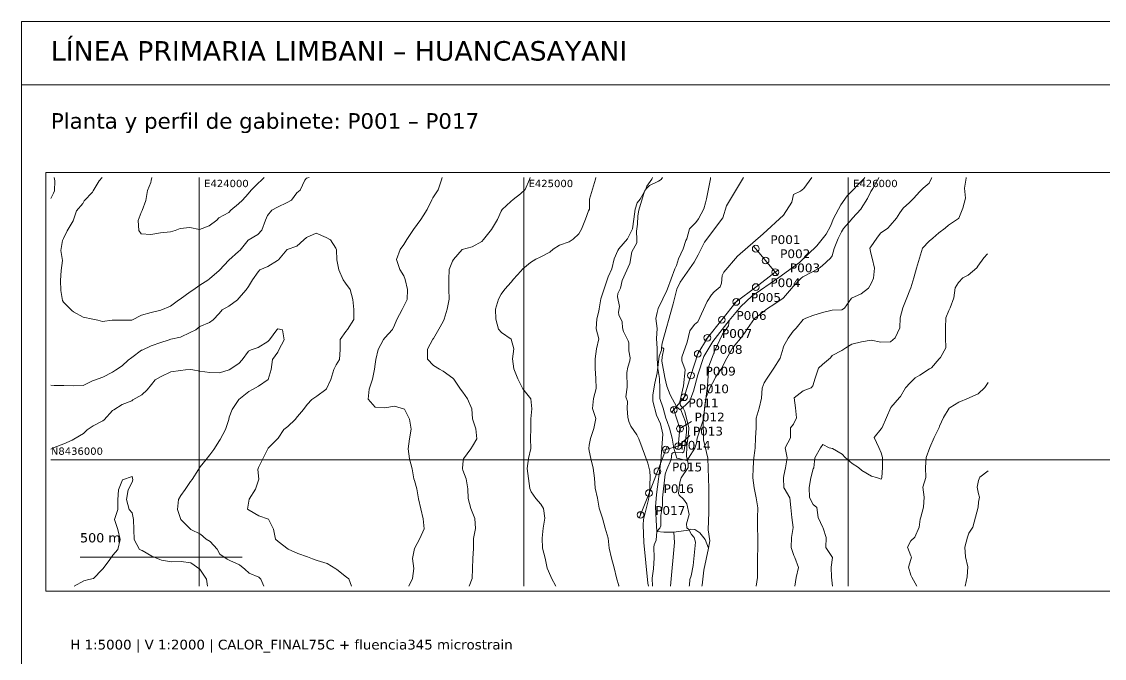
# Paper-space layout 'LP-05' of a CAD drawing. Header units: metres, sheet in millimetres. Extents: x 10 to 410, y 10 to 287.
# Drawn here: x 10 to 232.4, y 156.2 to 287 of the extents above; entities that cross this region are included whole.
import ezdxf

# ---------------------------------------------------------------- set-up
doc = ezdxf.new("R2010")
doc.units = ezdxf.units.M
for name, color, linetype, lineweight, true_color in [('AGUA', 7, 'Continuous', 13, 0x5ba3c5), ('ALERTA', 7, 'Continuous', 13, 0xc56b20), ('EJE', 7, 'Continuous', 18, 0x087f8c), ('GRILLA', 7, 'Continuous', 13, 0xd2dce3), ('MARCO', 7, 'Continuous', 13, 0x163b55), ('POSTES', 7, 'Continuous', 13, 0x244c65), ('RETENIDA', 7, 'Continuous', 13, 0xa77738), ('TERRENO', 7, 'Continuous', 13, 0x777777), ('TEXTO', 7, 'Continuous', 13, 0x163b55), ('VIA', 7, 'Continuous', 13, 0xa7a7a7)]:
    doc.layers.add(name, color=color, linetype=linetype, lineweight=lineweight, true_color=true_color)
doc.styles.add('LP-TEXTO', font='DejaVuSans.ttf')

psp = doc.layouts.new('LP-05')

# ---------------------------------------------------------------- linework, layer by layer
at = {"layer": 'AGUA'}
psp.add_lwpolyline([(147.12, 171), (147.22, 171.23), (147.27, 172.38), (147.56, 173.11), (147.96, 175.26), (148.45, 180.03), (148.2, 180.98), (147.6, 181.62), (147.06, 182.66), (146.65, 183.01), (146.62, 183.8), (147.16, 185.7), (146.63, 187.93), (145.95, 188.87), (145.1, 189.69), (144.98, 190.05), (145.23, 192.35), (145.48, 193.27), (146.92, 195.41), (146.95, 196.19), (146.58, 197.75), (146.69, 199.74), (147.03, 202.35), (147.05, 203.54), (146.25, 206.89), (145.93, 207.6), (145.39, 208.12), (145.2, 208.85), (145.96, 212.2), (146.3, 215.45), (145.66, 217.29), (145.63, 218.03), (146.76, 221.14), (147.3, 223.49), (148.26, 224.75), (148.91, 225.29), (150.83, 229.48), (151.71, 230.86), (152.25, 231.48), (153.52, 232.52), (153.79, 233.29), (153.94, 234.82), (154.29, 235.55), (157.06, 238.78), (162.37, 243.4), (166.53, 247.25), (168.26, 249.94), (168.6, 251.47), (170.03, 252.2), (170.68, 252.71), (172.34, 255)], dxfattribs=at)
at = {"layer": 'ALERTA'}
for centre in [(160.82, 240.34), (156.81, 229.42), (148.91, 218.75), (147.51, 214.29), (146.11, 209.83), (144.89, 199.77)]:
    psp.add_circle(centre, 0.7, dxfattribs=at)
at = {"layer": 'EJE'}
psp.add_lwpolyline([(160.82, 240.34), (162.83, 237.92), (164.84, 235.51), (160.83, 232.46), (156.81, 229.42), (153.85, 225.73), (150.88, 222.03), (148.91, 218.75), (147.51, 214.29), (146.11, 209.83), (143.99, 207.24), (145.25, 203.37), (144.89, 199.77), (142.35, 199.06), (140.62, 194.59), (138.89, 190.13), (137.16, 185.66)], dxfattribs=at)
at = {"layer": 'GRILLA'}
psp.add_lwpolyline([(15, 170), (287, 170), (287, 256), (15, 256)], close=True, dxfattribs=at)
for points in [[(46.49, 171), (46.49, 255)], [(113.15, 171), (113.15, 255)], [(179.82, 171), (179.82, 255)], [(145.25, 203.37), (147.65, 204.86)], [(144.89, 199.77), (147.29, 201.96)], [(16, 197), (286, 197)]]:
    psp.add_lwpolyline(points, dxfattribs=at)
at = {"layer": 'MARCO'}
psp.add_lwpolyline([(10, 10), (410, 10), (410, 287), (10, 287)], close=True, dxfattribs=at)
psp.add_lwpolyline([(10, 274), (410, 274)], dxfattribs=at)
at = {"layer": 'POSTES'}
for centre in [(162.83, 237.92), (164.84, 235.51), (160.83, 232.46), (153.85, 225.73), (150.88, 222.03), (143.99, 207.24), (145.25, 203.37), (142.35, 199.06), (140.62, 194.59), (138.89, 190.13), (137.16, 185.66)]:
    psp.add_circle(centre, 0.7, dxfattribs=at)
at = {"layer": 'RETENIDA'}
for points in [[(160.82, 240.34), (160.37, 240.88)], [(164.84, 235.51), (165.5, 236.01)], [(164.84, 235.51), (165.37, 234.87)], [(156.81, 229.42), (156.15, 228.92)], [(156.81, 229.42), (157.33, 230.06)], [(150.88, 222.03), (151.31, 222.74)], [(150.88, 222.03), (150.36, 221.39)], [(148.91, 218.75), (148.55, 218.14)], [(148.91, 218.75), (149.12, 219.42)], [(147.51, 214.29), (147.3, 213.61)], [(147.51, 214.29), (147.72, 214.96)], [(146.11, 209.83), (145.89, 209.15)], [(146.11, 209.83), (146.55, 210.38)], [(143.99, 207.24), (143.54, 206.69)], [(143.99, 207.24), (143.77, 207.91)], [(145.25, 203.37), (145.32, 204.08)], [(145.25, 203.37), (145.47, 202.7)], [(142.35, 199.06), (141.67, 198.87)], [(142.35, 199.06), (142.6, 199.72)], [(144.89, 199.77), (144.82, 199.07)], [(144.89, 199.77), (145.57, 199.96)], [(137.16, 185.66), (136.9, 185)], [(137.16, 185.66), (137.1, 186.37)]]:
    psp.add_lwpolyline(points, dxfattribs=at)
at = {"layer": 'TERRENO'}
for points in [[(16.7, 255), (16.8, 254.28), (16.75, 252.24), (16.55, 251.76), (16, 250.64)], [(26.55, 255), (26.53, 254.97), (25.91, 254.31), (24.7, 252.26), (24.54, 251.97), (22.83, 250.21), (22.55, 249.62), (21.3, 248.15), (20.56, 246.1), (19.37, 244.05), (18.57, 242.41), (18.41, 242), (18.08, 239.95), (18.36, 237.9), (18.09, 235.85), (17.98, 233.81), (18.03, 231.76), (18.39, 229.71), (18.61, 229.37), (20.28, 227.67), (20.62, 227.38), (22.62, 226.31), (24.62, 225.89), (25.62, 225.64), (26.62, 225.41), (28.62, 225.64), (30.62, 225.65), (32.61, 225.66), (34.61, 226.69), (36.61, 227.26), (38.6, 227.72), (40.6, 228.52), (42.2, 229.78), (42.6, 230.01), (44.59, 231.48), (45.2, 231.84), (46.58, 232.87), (48.22, 233.9), (48.58, 234.13), (50.57, 235.85), (50.64, 235.95), (52.57, 238.01), (54.56, 239.79), (54.87, 240.06), (56.55, 242.11), (58.55, 243.27), (59.35, 244.17), (60.11, 246.22), (60.53, 247.2), (61.41, 248.27), (62.53, 248.89), (64.52, 249.82), (65.42, 250.33), (66.51, 251.84), (67.24, 252.39), (68.17, 254.44), (68.5, 254.82), (69.05, 255)], [(36.73, 255), (36.64, 254.34), (36.53, 253.93), (35.87, 252.29), (35.54, 250.24), (34.75, 248.19), (34.55, 247.78), (33.94, 246.14), (34.06, 244.1), (34.56, 243.41), (36.56, 243.25), (38.56, 243.6), (40.56, 243.8), (41.55, 244.12), (42.55, 244.49), (44.55, 244.71), (46.55, 244.27), (48.55, 245.03), (50.07, 246.19), (50.54, 246.71), (52.54, 247.82), (52.96, 248.25), (54.53, 249.59), (55.37, 250.3), (56.52, 251.63), (57.15, 252.36), (58.51, 253.76), (59.26, 254.41), (59.8, 255)], [(96.4, 255), (96.29, 254.52), (95.56, 252.47), (94.5, 250.83), (94.25, 250.42), (93.28, 248.37), (92.51, 247.09), (92.02, 246.32), (90.52, 244.26), (89.12, 242.21), (88.53, 241.19), (87.77, 240.16), (87.04, 238.11), (87.67, 236.06), (88.55, 234.76), (88.78, 234.02), (89.27, 231.97), (89.18, 229.92), (88.57, 228.66), (88.17, 227.87), (87.11, 225.82), (86.58, 224.65), (86.16, 223.77), (84.59, 222.03), (84.34, 221.72), (83.24, 219.66), (82.76, 217.61), (82.61, 216.59), (82.46, 215.57), (82.05, 213.52), (81.43, 211.47), (81.18, 209.42), (82.64, 207.78), (84.64, 207.65), (86.63, 207.97), (88.63, 207.39), (89.69, 205.35), (90.02, 203.3), (89.71, 201.25), (89.41, 199.2), (89.66, 197.15), (90.24, 195.11), (90.56, 193.06), (90.68, 192.72), (91.21, 191.01), (91.51, 188.97), (91.98, 186.92), (92.52, 184.87), (92.7, 182.82), (91.79, 180.77), (90.72, 178.72), (90.32, 176.67), (90.55, 174.62), (90.28, 172.58), (89.58, 171)], [(114.48, 255), (114.48, 254.99), (114.34, 254.58), (113.48, 252.53), (112.49, 251.59), (110.99, 250.47), (110.49, 250.06), (108.72, 248.41), (108.5, 248.07), (107.74, 246.36), (106.51, 244.31), (104.89, 242.26), (104.52, 241.85), (102.53, 240.72), (100.53, 240.2), (98.74, 238.14), (98.54, 237.8), (97.83, 236.09), (97.75, 234.04), (97.77, 232), (97.81, 229.95), (97.41, 227.9), (96.83, 225.85), (96.58, 225.37), (95.68, 223.8), (94.59, 221.87), (94.48, 221.75), (93.39, 219.69), (93.4, 217.65), (94.6, 216.33), (95.85, 215.61), (96.61, 215.2), (98.61, 213.75), (98.79, 213.57), (100.17, 211.52), (100.62, 210.89), (101.57, 209.48), (102.51, 207.43), (102.63, 205.38), (103.34, 203.34), (103.54, 201.29), (102.65, 199.75), (102.3, 199.24), (100.78, 197.19), (100.66, 196.16), (100.56, 195.14), (100.66, 194.84), (101.33, 193.09), (101.67, 191.04), (101.73, 189), (102.26, 186.95), (102.69, 185.93), (103.09, 184.9), (103.25, 182.86), (102.81, 180.81), (102.82, 178.76), (102.72, 176.71), (102.6, 174.66), (102.53, 172.61), (101.95, 171)], [(127.96, 255), (127.87, 254.62), (127.25, 252.57), (126.66, 250.52), (126.67, 248.47), (126.49, 248.13), (125.83, 246.42), (125.03, 244.37), (124.5, 243.43), (123.31, 242.31), (122.51, 241.76), (120.51, 241.04), (119.18, 240.25), (118.52, 239.65), (116.52, 238.58), (115.67, 238.19), (114.53, 237.51), (112.93, 236.14), (112.53, 235.76), (111.04, 234.08), (110.54, 233.47), (109.27, 232.03), (108.55, 231), (107.94, 229.98), (107.36, 227.93), (107.39, 225.88), (107.98, 223.83), (108.57, 223.15), (110.58, 221.79), (111.14, 219.75), (110.86, 217.7), (111.13, 215.65), (111.93, 213.6), (112.6, 212.24), (112.97, 211.56), (114.61, 209.52), (114.83, 207.47), (114.62, 205.42), (114.63, 203.37), (114.53, 201.32), (114.64, 199.27), (114.15, 197.23), (113.85, 195.18), (114.13, 193.13), (114.38, 191.08), (114.67, 190.4), (115.67, 189.04), (116.67, 187.87), (117.22, 186.99), (117.48, 184.95), (117.16, 182.9), (116.93, 180.85), (117.03, 178.8), (117.54, 176.75), (117.94, 174.71), (118.72, 173), (118.87, 172.66), (119.77, 171)], [(139.63, 255), (139.46, 254.65), (138.47, 253.18), (138.26, 252.6), (137.1, 250.55), (136.48, 249.76), (136.04, 248.5), (135.77, 246.45), (135.49, 244.4), (134.5, 242.35), (132.69, 240.29), (132.51, 240), (131.72, 238.24), (131.22, 236.19), (130.53, 234.55), (130.35, 234.14), (129.65, 232.09), (128.99, 230.04), (128.64, 227.99), (128.55, 227.48), (128.15, 225.94), (128.03, 223.89), (128.57, 221.85), (128.07, 219.8), (127.85, 217.75), (127.86, 215.7), (127.99, 213.65), (128.06, 211.6), (127.5, 209.55), (127.3, 207.51), (127.95, 205.46), (127.53, 203.41), (126.86, 201.36), (126.63, 199.99), (126.54, 199.31), (126.63, 198.8), (126.96, 197.26), (127.41, 195.22), (127.72, 193.17), (127.86, 191.12), (128.29, 189.07), (128.67, 187.03), (129.34, 184.98), (129.88, 182.93), (130.53, 180.89), (130.69, 178.84), (131.17, 176.79), (131.75, 174.75), (132.24, 172.7), (132.71, 171.06), (132.73, 171)], [(151.53, 255), (151.5, 254.69), (151.13, 252.64), (150.7, 250.59), (150.47, 249.77), (150.14, 248.54), (149.05, 246.49), (148.48, 245.74), (147.21, 244.43), (146.64, 242.38), (146.49, 242.04), (145.91, 240.33), (144.98, 238.28), (144.51, 236.91), (144.21, 236.23), (143.44, 234.18), (142.68, 232.13), (142.53, 231.79), (141.76, 230.08), (140.77, 228.03), (140.54, 227.21), (140.29, 225.98), (140.55, 223.93), (140.43, 221.88), (140.56, 219.83), (140.57, 217.79), (140.69, 215.74), (141.04, 213.69), (141.09, 211.64), (141.14, 209.59), (141.8, 207.55), (142.35, 205.5), (142.61, 204.82), (143.11, 203.46), (143.62, 201.41), (143.96, 199.36), (144.63, 197.32), (146.63, 196.81), (147.03, 197.32), (148.29, 199.37), (148.62, 200.4), (148.78, 201.42), (149.5, 203.47), (150.16, 205.52), (150.29, 207.57), (150.59, 209.62), (151.4, 211.67), (152.45, 213.72), (152.57, 213.93), (153.85, 215.78), (154.56, 217.24), (154.85, 217.83), (156.05, 219.88), (156.55, 220.5), (157.71, 221.93), (158.54, 222.96), (159.1, 223.98), (160.53, 226.04), (162.53, 227.52), (163.23, 228.09), (164.52, 228.9), (166.42, 230.15), (166.52, 230.25), (168.18, 232.2), (168.51, 232.6), (170.12, 234.26), (170.5, 234.57), (172.5, 235.57), (173.83, 236.32), (174.49, 236.83), (176.2, 238.37), (176.49, 238.89), (176.96, 240.42), (177.74, 242.47), (178.47, 243.8), (178.88, 244.53), (180.46, 246.34), (180.65, 246.58), (182.45, 248.56), (182.51, 248.63), (183.8, 250.68), (184.44, 252.09), (184.86, 252.74), (186.02, 254.79), (186.13, 255)], [(160.88, 171), (161.19, 172.79), (161.16, 174.83), (161.18, 176.88), (161.28, 178.93), (161.25, 180.98), (161.16, 183.03), (161.21, 185.07), (161.23, 187.12), (160.89, 189.17), (160.64, 190.53), (160.47, 191.22), (160.21, 193.26), (160.28, 195.31), (160.42, 197.36), (160.61, 198.9), (160.69, 199.41), (160.77, 201.46), (160.88, 203.51), (160.93, 205.56), (161.53, 207.61), (162, 209.66), (162.13, 211.7), (162.57, 212.8), (163.15, 213.76), (164.56, 215.81), (165.81, 217.86), (166.43, 219.91), (166.55, 220.23), (167.46, 221.96), (168.54, 223.37), (169.1, 224.01), (170.53, 225.83), (171.1, 226.07), (172.52, 226.64), (174.52, 227.27), (176.52, 227.74), (178.52, 227.81), (179.04, 228.14), (180.51, 230.19), (182.5, 231.1), (183.97, 232.25), (184.5, 233.18), (184.99, 234.3), (185.22, 236.35), (184.74, 238.4), (184.48, 239.42), (184.28, 240.44), (184.47, 240.74), (185.67, 242.5), (186.47, 243.57), (187.93, 244.55), (188.46, 245.1), (189.75, 246.61), (190.45, 247.72), (191.11, 248.66), (192.44, 249.87), (193.32, 250.71), (194.44, 252.03), (195.2, 252.77), (196.43, 253.79), (196.96, 254.82), (197, 255)], [(168.82, 171), (169.14, 172.81), (169.61, 174.86), (168.88, 176.9), (168.67, 177.31), (168.13, 178.95), (168.19, 181), (168.53, 183.05), (168.23, 185.1), (168.04, 187.14), (167.81, 189.19), (166.63, 191.16), (166.58, 191.24), (166.5, 193.28), (166.62, 193.74), (166.92, 195.33), (167.26, 197.38), (166.83, 199.43), (167.93, 201.48), (167.95, 203.53), (168.59, 204.28), (169.2, 205.58), (169, 207.63), (168.74, 209.68), (170.57, 211.13), (172.2, 211.73), (172.57, 212.14), (173.05, 213.78), (173.7, 215.83), (174.55, 216.52), (176.18, 217.89), (176.55, 218.4), (178.54, 219.41), (179.31, 219.95), (180.54, 220.73), (182.53, 221.23), (184.53, 221.53), (186.53, 221.17), (188.53, 221.18), (189.47, 222.03), (190.4, 224.08), (190.51, 226.13), (191.01, 228.17), (191.83, 230.23), (192.5, 231.82), (192.68, 232.28), (193.29, 234.33), (193.82, 236.38), (194.48, 238.43), (195.07, 240.48), (196.46, 241.91), (197.21, 242.53), (198.46, 243.61), (199.74, 244.59), (200.45, 245.16), (202.45, 246.52), (202.54, 246.64), (203.4, 248.69), (203.89, 250.74), (203.69, 252.79), (204.02, 254.84), (204.07, 255)], [(16, 212.31), (16.67, 212.24), (18.66, 212.26), (20.66, 212.15), (22.66, 212.22), (24.66, 213.24), (24.94, 213.34), (26.65, 213.96), (28.65, 215.01), (29.31, 215.41), (30.64, 216.26), (31.86, 217.46), (32.64, 218.01), (34.63, 219.47), (34.74, 219.52), (36.63, 220.36), (38.62, 221.07), (40.12, 221.58), (40.62, 221.79), (42.62, 222.16), (44.61, 223.13), (45.78, 223.65), (46.61, 224.38), (48.61, 225.19), (49.33, 225.71), (50.6, 227.01), (51.21, 227.76), (52.59, 228.57), (54.34, 229.82), (54.59, 230.16), (56.12, 231.87), (56.58, 232.56), (57.43, 233.92), (58.57, 235.57), (58.93, 235.98), (60.56, 236.66), (62.56, 237.9), (62.74, 238.04), (64.45, 240.09), (64.55, 240.2), (66.55, 240.86), (67.97, 242.15), (68.54, 242.66), (70.54, 243.52), (72.54, 242.62), (73.43, 242.17), (74.54, 240.46), (74.7, 240.12), (74.73, 238.07), (75.17, 236.03), (76.06, 233.98), (76.56, 233.3), (77.51, 231.94), (78.02, 229.89), (78.26, 227.84), (78.27, 225.79), (76.95, 223.74), (76.59, 223.33), (75.46, 221.69), (75.42, 219.64), (75.31, 217.59), (74.62, 216.5), (74.14, 215.54), (73.53, 213.49), (72.63, 211.58), (72.49, 211.44), (70.64, 210.03), (69.64, 209.38), (68.64, 208.36), (67.9, 207.33), (66.65, 205.86), (66.18, 205.28), (64.66, 203.79), (63.89, 203.22), (62.67, 201.4), (62.45, 201.17), (60.68, 199.34), (60.51, 199.11), (59.48, 197.06), (58.69, 195.42), (58.55, 195.01), (58.7, 192.96), (58.04, 190.91), (56.71, 188.86), (56.43, 186.81), (56.72, 186.59), (58.72, 185.45), (60.72, 184.78), (61.72, 182.73), (62.16, 180.68), (62.73, 180.17), (64.74, 178.64), (66.74, 177.72), (68.74, 177.05), (69.74, 176.61), (70.74, 176.27), (72.74, 175.65), (74.56, 174.58), (74.74, 174.44), (76.74, 172.83), (77.19, 172.54), (77.76, 171)], [(176.57, 171), (176.37, 172.83), (176.3, 174.88), (176.62, 176.93), (175.19, 178.97), (175.29, 181.02), (174.65, 182.92), (174.58, 183.07), (173.62, 185.11), (173.39, 187.16), (172.64, 187.78), (171.83, 189.2), (171.81, 191.25), (172.12, 193.3), (172.62, 195.12), (172.74, 195.35), (172.97, 197.4), (174.1, 199.45), (174.6, 200.13), (175.93, 199.46), (176.6, 199.3), (178.6, 198.1), (179.22, 197.42), (180.61, 196.19), (181.94, 195.38), (182.61, 194.76), (184.61, 193.59), (185.61, 193.34), (186.61, 193), (186.7, 193.34), (186.83, 195.39), (186.89, 197.44), (186.6, 198.37), (186.11, 199.49), (185.14, 201.53), (186.58, 203.31), (186.79, 203.58), (187.7, 205.63), (188.57, 207.69), (190.34, 209.74), (190.56, 209.97), (191.62, 211.79), (192.55, 212.82), (193.55, 213.84), (194.55, 214.33), (196.54, 215.67), (196.94, 215.9), (198.53, 217.73), (198.75, 217.96), (199.86, 220.01), (199.81, 222.06), (199.8, 224.1), (199.88, 226.15), (200.5, 227.62), (200.74, 228.2), (201.55, 230.25), (201.82, 232.3), (202.48, 233.42), (203.39, 234.36), (204.48, 234.92), (206.25, 236.41), (206.47, 236.73), (207.69, 238.46), (208.46, 239.26)], [(16, 199.18), (16.7, 199.49), (18.7, 200.22), (20.41, 201.04), (20.7, 201.18), (22.69, 202.41), (23.49, 203.1), (24.69, 203.94), (26.68, 204.99), (26.93, 205.16), (28.67, 207.07), (28.92, 207.21), (30.67, 208.32), (32.66, 209.11), (32.86, 209.27), (34.66, 210.3), (35.78, 211.33), (36.65, 212.43), (37.45, 213.38), (38.65, 214.12), (40.64, 215.08), (42.64, 215.35), (43.64, 215.45), (44.64, 215.52), (45.14, 215.45), (46.64, 215.17), (48.64, 214.91), (50.64, 214.84), (52.63, 215.48), (54.63, 216.76), (55.29, 217.53), (56.62, 219.29), (57.12, 219.59), (58.62, 220.06), (60.61, 221.3), (60.89, 221.65), (62.42, 223.7), (62.6, 223.9), (63.6, 223.7), (63.94, 221.65), (62.84, 219.6), (62.62, 219.09), (61.53, 217.55), (61.25, 215.5), (60.63, 213.45), (58.64, 212.08), (57.44, 211.39), (56.64, 210.98), (54.65, 209.34), (53.26, 207.28), (52.66, 205.75), (52.55, 205.23), (51.87, 203.18), (50.8, 201.13), (50.68, 200.95), (49.51, 199.08), (48.69, 197.98), (47.94, 197.03), (46.7, 195.56), (46.3, 194.97), (45.04, 192.92), (44.71, 192.48), (43.61, 190.87), (42.72, 189.64), (42.22, 188.82), (42.02, 186.77), (42.73, 184.72), (44.74, 182.68), (46.74, 181.66), (47.94, 180.64), (48.74, 180.21), (50.14, 178.6), (50.75, 177.58), (52.19, 176.56), (52.75, 176.28), (54.75, 175.37), (55.82, 174.52), (56.76, 173.66), (58.76, 172.87), (59.17, 172.48), (59.74, 171)], [(193.89, 171), (192.87, 172.88), (192.67, 173.29), (192.21, 174.92), (192.66, 176.46), (192.84, 176.97), (192.66, 177.25), (191.99, 179.02), (192.65, 180.35), (193.49, 181.07), (194.39, 183.12), (194.63, 184.76), (194.71, 185.17), (195.29, 187.22), (195.42, 189.27), (195.15, 191.32), (195.75, 193.37), (195.69, 195.42), (195.82, 197.47), (196.59, 199.52), (197.46, 201.57), (198.47, 203.62), (198.57, 203.85), (199.37, 205.67), (200.56, 207.56), (200.76, 207.72), (202.56, 208.81), (204.55, 209.67), (204.8, 209.78), (206.55, 210.5), (207.91, 211.84), (208.54, 212.86)], [(20.78, 171), (20.79, 171), (22.78, 172.12), (23.78, 172.38), (24.78, 172.61), (26.55, 174.43), (26.77, 174.64), (28.15, 176.49), (28.76, 177.4), (29.76, 178.54), (30.25, 180.59), (29.75, 182.64), (29.07, 184.68), (29.73, 186.73), (29.73, 188.78), (29.92, 190.83), (30.71, 192.88), (32.71, 193.57), (32.87, 192.89), (32.71, 192.37), (31.86, 190.83), (31.53, 188.79), (32.07, 186.74), (32.73, 186.06), (33, 184.69), (33.08, 182.65), (33.11, 180.6), (34.18, 178.55), (34.76, 178.33), (36.76, 177.14), (38.36, 176.52), (38.76, 176.33), (40.76, 176.01), (42.76, 176.06), (44.76, 175.77), (46.58, 174.49), (46.76, 174.32), (47.99, 172.45), (48.19, 171)], [(203.87, 171), (204.29, 172.91), (204.37, 174.96), (203.88, 177.01), (203.8, 179.05), (204.34, 181.1), (204.63, 181.87), (205.4, 183.16), (205.96, 185.21), (206.49, 187.26), (206.61, 188.28), (206.76, 189.3), (206.61, 189.99), (206.32, 191.35), (206.6, 192.72), (206.85, 193.4), (208.59, 194.71)]]:
    psp.add_lwpolyline(points, dxfattribs=at)
at = {"layer": 'TEXTO'}
psp.add_lwpolyline([(22, 177), (55.33, 177)], dxfattribs=at)
at = {"layer": 'VIA'}
for points in [[(138.76, 171), (138.64, 171.6), (137.86, 179.99), (137.67, 183.62), (137.77, 184.71), (138.79, 188.8), (138.99, 190.08), (139.11, 193.47), (139.04, 194.65), (138.64, 196.29), (136.77, 201.27), (136.36, 202.07), (135.18, 203.88), (134.77, 204.81), (134.53, 205.74), (134.39, 207.52), (134.46, 208.93), (134.15, 209.89), (134.42, 211.89), (134.34, 214.92), (134.52, 215.99), (134.93, 217.28), (135, 217.94), (134.73, 219.36), (134.75, 221.02), (134.63, 221.43), (133.62, 223.31), (133.43, 224.12), (133.35, 225.3), (132.71, 226.78), (132.65, 227.31), (132.81, 228.46), (132.39, 230.49), (132.51, 231.15), (133.04, 232.25), (133.37, 233.81), (134.96, 237.33), (135.37, 239.69), (136.36, 241.56), (136.41, 242.24), (136.3, 243.96), (136.51, 245.42), (136.57, 247.12), (136.8, 248.29), (137.99, 252.15), (138.35, 252.74), (138.99, 253.34), (140.86, 254.22), (141.41, 254.6), (141.67, 255)], [(140.53, 182.23), (140.34, 184.55), (140.23, 187.3), (140.46, 189.86), (141.35, 196.69), (141.76, 202.24), (141.28, 204.33), (140.46, 206.17), (139.69, 209.01), (139.69, 210.3), (140.06, 212.72), (140.58, 214.85), (140.95, 218.27), (141.43, 219.5), (141.47, 219.99), (141.57, 220.92), (143.88, 229.04), (144.63, 232.03), (145.3, 233.45), (148.15, 237.59), (149, 239.06), (150.29, 241.72), (154.04, 246.71), (154.84, 249.13), (158.31, 255)], [(146.45, 208.25), (147.26, 209.11), (148.02, 211.1), (148.9, 214.44), (150.13, 218.19), (151.98, 221.28), (155.38, 225.61), (157.78, 228.5), (160.02, 230.6), (165.59, 234.41), (169.78, 237.5), (173.4, 240.92), (175.26, 243.32), (176.18, 244.97), (176.8, 246.55), (178.29, 249.38), (179.57, 251.19), (183, 254.7), (183.24, 255)], [(147.49, 182.7), (148.3, 182.66), (149.35, 181.95), (150.45, 180.58), (151.14, 178.79), (151.41, 180.31), (151.02, 182.58), (151.2, 186.19), (151.19, 191.17), (150.98, 197.28), (150.06, 201.07), (150, 205.1), (150.93, 212.17), (151.21, 216.2), (152.44, 219.43), (154, 222.8), (155.24, 224.51), (155.38, 225.61)], [(145.41, 207.27), (145.22, 207.32), (144.62, 207.77), (143.22, 210.34), (142.57, 212.12), (142.11, 213.88), (141.51, 217.21), (141.56, 218.13), (141.91, 219.75), (141.7, 219.97), (141.47, 219.99)], [(139.6, 171), (139.57, 172.62), (139.84, 174.57), (139.95, 176.82), (139.89, 178.99), (139.98, 179.49), (140.38, 180.49), (140.53, 182.23), (141.12, 182.94), (141.29, 183.38), (141.35, 185.54), (141.68, 187.55), (141.69, 189.13), (142.22, 194), (142.52, 194.97), (143.46, 197.04), (143.6, 198.28), (143.89, 198.46), (145.8, 198.42), (146.03, 198.62), (146.17, 199.28), (146.62, 202.62), (146.58, 203.51), (146.37, 204.79), (145.41, 207.27), (145.45, 207.39)], [(145.45, 207.39), (146.45, 208.25)], [(140.53, 182.23), (141.91, 182.07), (143.99, 182.11), (146.99, 182.5)], [(146.99, 182.5), (147.49, 182.7)], [(143.99, 182.11), (144.1, 179.98), (143.31, 171)], [(149.77, 171), (149.79, 171.2), (150.18, 174.3), (151.14, 178.79)]]:
    psp.add_lwpolyline(points, dxfattribs=at)

# ---------------------------------------------------------------- texts
at = {"layer": 'ALERTA', "style": 'LP-TEXTO'}
for s, p in [('P001', (163.82, 241.31)), ('P005', (159.81, 229.42)), ('P008', (151.91, 218.75)), ('P009', (150.51, 214.29)), ('P010', (149.11, 210.66)), ('P013', (147.89, 201.96))]:
    psp.add_text(s, height=1.8, dxfattribs=at).set_placement(p)
at = {"layer": 'POSTES', "style": 'LP-TEXTO'}
for s, p in [('P002', (165.83, 238.41)), ('P003', (167.84, 235.51)), ('P004', (163.83, 232.46)), ('P006', (156.85, 225.73)), ('P007', (153.88, 222.03)), ('P011', (146.99, 207.76)), ('P012', (148.25, 204.86)), ('P014', (145.35, 199.06)), ('P015', (143.62, 194.59)), ('P016', (141.89, 190.13)), ('P017', (140.16, 185.66))]:
    psp.add_text(s, height=1.8, dxfattribs=at).set_placement(p)
at = {"layer": 'TEXTO', "style": 'LP-TEXTO'}
for s, height, p in [('LÍNEA PRIMARIA LIMBANI – HUANCASAYANI', 4, (16, 279)), ('Planta y perfil de gabinete: P001 – P017', 3.2, (16, 265)), ('E424000', 1.5, (47.49, 253)), ('E425000', 1.5, (114.15, 253)), ('E426000', 1.5, (180.82, 253)), ('N8436000', 1.5, (16, 198)), ('500 m', 1.9, (22, 180)), ('H 1:5000 | V 1:2000 | CALOR_FINAL75C + fluencia345 microstrain', 2, (20, 158))]:
    psp.add_text(s, height=height, dxfattribs=at).set_placement(p)

doc.saveas('drawing.dxf')
